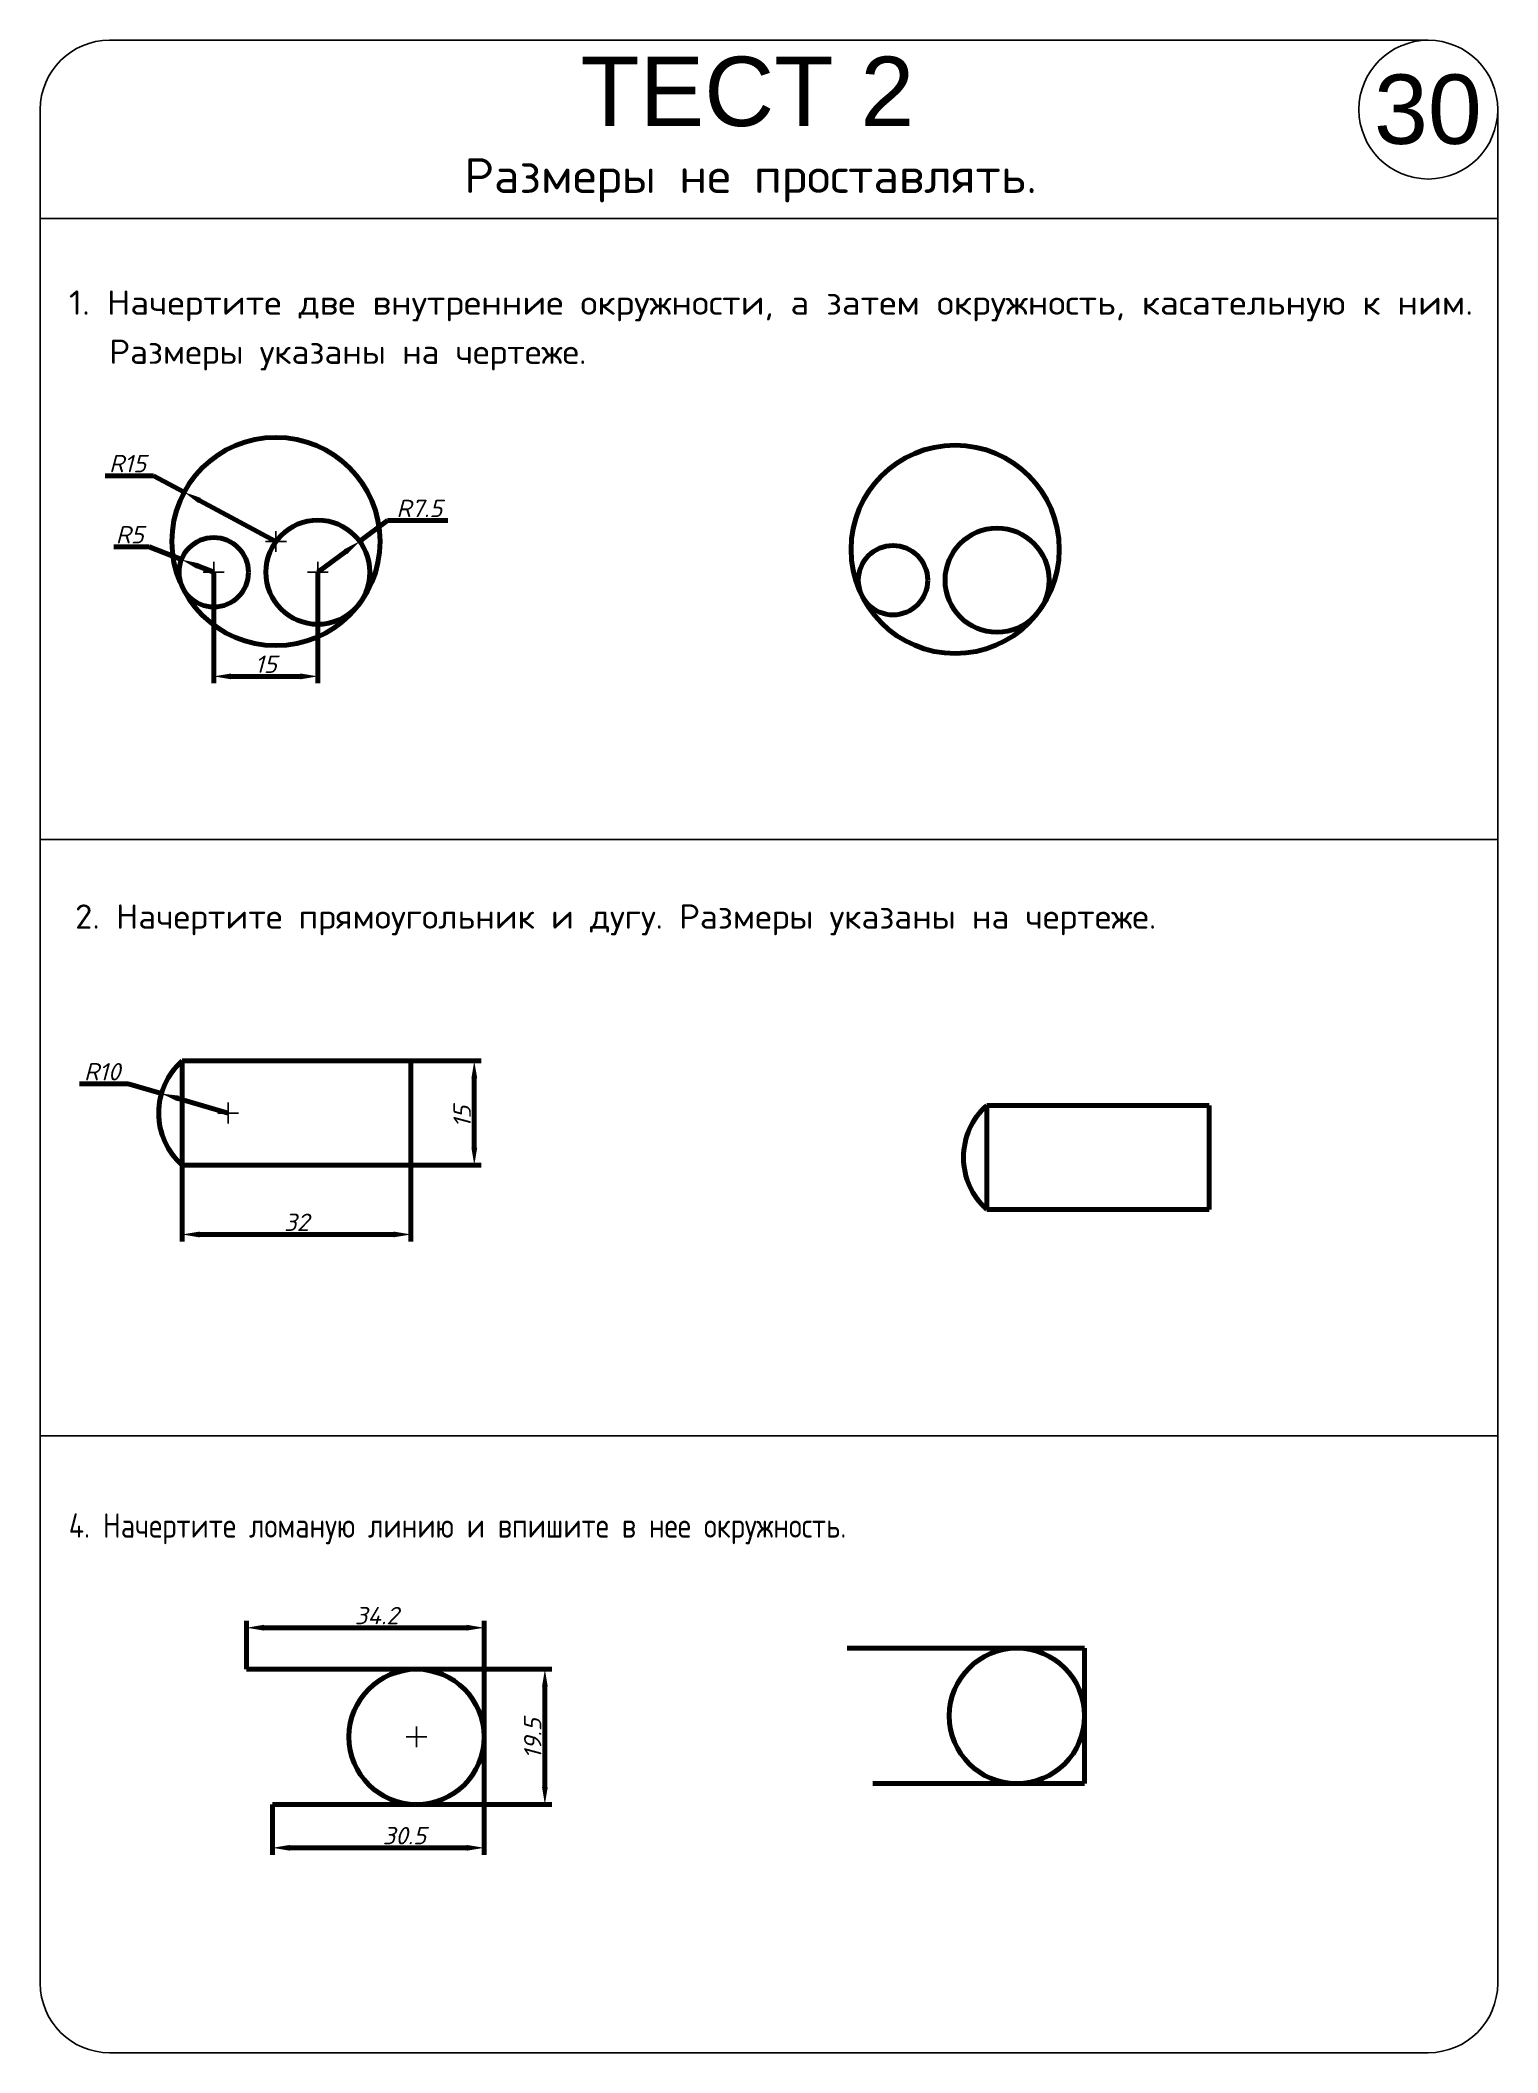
# Model space of a CAD drawing. Extents: x 1 to 211, y 1 to 291.
import ezdxf
from ezdxf.enums import TextEntityAlignment as Align

# ---------------------------------------------------------------- set-up
doc = ezdxf.new("R2010")
doc.units = 0
doc.layers.get('DEFPOINTS').update_dxf_attribs({"linetype": 'CONTINUOUS'})
doc.layers.add('OSN', color=1, linetype='CONTINUOUS', lineweight=80)
doc.layers.add('КОМАНДА', color=1, linetype='CONTINUOUS', lineweight=80)
doc.layers.add('ЗАДАЧА', color=4, linetype='CONTINUOUS')
doc.layers.add('Комментарии', color=3, linetype='CONTINUOUS')
doc.styles.add('111', font='simplex.shx', dxfattribs={"oblique": 15})
doc.styles.add('2000', font='simplex.shx')
doc.styles.add('Задание', font='arial.ttf')
doc.styles.add('Запросы', font='arial.ttf')
doc.dimstyles.new('razm', dxfattribs={"dimtxt": 2.5, "dimasz": 2.5, "dimexe": 1, "dimexo": 0, "dimgap": 0.5, "dimtad": 1, "dimtoh": 1, "dimdec": 1, "dimdsep": 46, "dimtxsty": '111', "dimcen": 1.5, "dimaunit": 1, "dimadec": 0, "dimazin": 2, "dimtfac": 1, "dimtdec": 1, "dimtmove": 0, "dimatfit": 2, "dimfxl": 1, "dimtolj": 1, "dimtzin": 0, "dimarcsym": 0})

# ---------------------------------------------------------------- blocks, each defined once
blk = doc.blocks.new('*D2')
at = {"layer": 'DEFPOINTS', "color": 0, "transparency": 16777216}
for p in [(25.81, 214.79), (40.81, 214.79), (40.81, 199.79)]:
    blk.add_point(p, dxfattribs=at)
at = {"layer": 'Комментарии', "color": 0, "lineweight": -2, "transparency": 16777216}
for p, q in [((25.81, 214.79), (25.81, 198.79)), ((40.81, 214.79), (40.81, 198.79)), ((28.31, 199.79), (38.31, 199.79))]:
    blk.add_line(p, q, dxfattribs=at)
at = {"layer": 'Комментарии', "color": 0, "transparency": 16777216}
for points in [[(28.31, 200.21), (28.31, 199.37), (25.81, 199.79)], [(38.31, 200.21), (38.31, 199.37), (40.81, 199.79)]]:
    blk.add_solid(points, dxfattribs=at)
at = {"layer": 'Комментарии', "color": 0, "transparency": 16777216, "insert": (33.31, 201.54), "char_height": 2.5, "attachment_point": 5, "style": '111'}
blk.add_mtext('\\A1;15', dxfattribs=at)
blk = doc.blocks.new('*D3')
at = {"layer": 'DEFPOINTS', "color": 0, "transparency": 16777216}
for p in [(21.56, 226.33), (34.77, 219.23)]:
    blk.add_point(p, dxfattribs=at)
at = {"layer": 'Комментарии', "color": 0, "lineweight": -2, "transparency": 16777216}
for p, q in [((17.15, 228.7), (10.15, 228.7)), ((21.56, 226.33), (17.15, 228.7)), ((34.77, 219.23), (23.76, 225.15))]:
    blk.add_line(p, q, dxfattribs=at)
at = {"layer": 'Комментарии', "color": 0, "transparency": 16777216}
blk.add_solid([(23.96, 225.51), (23.56, 224.78), (21.56, 226.33)], dxfattribs=at)
at = {"layer": 'Комментарии', "color": 0, "transparency": 16777216, "insert": (13.4, 230.45), "char_height": 2.5, "attachment_point": 5, "style": '111'}
blk.add_mtext('\\A1;R15', dxfattribs=at)
blk = doc.blocks.new('*D4')
at = {"layer": 'DEFPOINTS', "color": 0, "transparency": 16777216}
for p in [(46.84, 219.26), (40.81, 214.79)]:
    blk.add_point(p, dxfattribs=at)
at = {"layer": 'Комментарии', "color": 0, "lineweight": -2, "transparency": 16777216}
for p, q in [((46.84, 219.26), (50.85, 222.24)), ((50.85, 222.24), (59.52, 222.24)), ((40.81, 214.79), (44.83, 217.77))]:
    blk.add_line(p, q, dxfattribs=at)
at = {"layer": 'Комментарии', "color": 0, "transparency": 16777216}
blk.add_solid([(44.58, 218.1), (45.08, 217.44), (46.84, 219.26)], dxfattribs=at)
at = {"layer": 'Комментарии', "color": 0, "transparency": 16777216, "insert": (55.44, 223.99), "char_height": 2.5, "attachment_point": 5, "style": '111'}
blk.add_mtext('\\A1;R7.5', dxfattribs=at)
blk = doc.blocks.new('*D5')
at = {"layer": 'DEFPOINTS', "color": 0, "transparency": 16777216}
for p in [(21.16, 216.62), (25.81, 214.79)]:
    blk.add_point(p, dxfattribs=at)
at = {"layer": 'Комментарии', "color": 0, "lineweight": -2, "transparency": 16777216}
for p, q in [((16.51, 218.45), (11.41, 218.45)), ((21.16, 216.62), (16.51, 218.45)), ((25.81, 214.79), (23.49, 215.71))]:
    blk.add_line(p, q, dxfattribs=at)
at = {"layer": 'Комментарии', "color": 0, "transparency": 16777216}
blk.add_solid([(23.64, 216.09), (23.33, 215.32), (21.16, 216.62)], dxfattribs=at)
at = {"layer": 'Комментарии', "color": 0, "transparency": 16777216, "insert": (13.71, 220.2), "char_height": 2.5, "attachment_point": 5, "style": '111'}
blk.add_mtext('\\A1;R5', dxfattribs=at)
blk = doc.blocks.new('*D1')
at = {"layer": 'DEFPOINTS', "color": 0, "transparency": 16777216}
for p in [(21.27, 129.37), (54.22, 129.37), (21.27, 119.37)]:
    blk.add_point(p, dxfattribs=at)
at = {"layer": 'Комментарии', "color": 0, "lineweight": -2, "transparency": 16777216}
for p, q in [((21.27, 129.37), (21.27, 118.37)), ((54.22, 129.37), (54.22, 118.37)), ((51.72, 119.37), (23.77, 119.37))]:
    blk.add_line(p, q, dxfattribs=at)
at = {"layer": 'Комментарии', "color": 0, "transparency": 16777216}
for points in [[(23.77, 119.79), (23.77, 118.95), (21.27, 119.37)], [(51.72, 119.79), (51.72, 118.95), (54.22, 119.37)]]:
    blk.add_solid(points, dxfattribs=at)
at = {"layer": 'Комментарии', "color": 0, "transparency": 16777216, "insert": (37.74, 121.12), "char_height": 2.5, "attachment_point": 5, "style": '111'}
blk.add_mtext('\\A1;32', dxfattribs=at)
blk = doc.blocks.new('*D6')
at = {"layer": 'DEFPOINTS', "color": 0, "transparency": 16777216}
for p in [(54.22, 144.37), (63.35, 144.37), (54.22, 129.37)]:
    blk.add_point(p, dxfattribs=at)
at = {"layer": 'Комментарии', "color": 0, "lineweight": -2, "transparency": 16777216}
for p, q in [((54.22, 144.37), (64.35, 144.37)), ((63.35, 131.87), (63.35, 141.87)), ((54.22, 129.37), (64.35, 129.37))]:
    blk.add_line(p, q, dxfattribs=at)
at = {"layer": 'Комментарии', "color": 0, "transparency": 16777216}
for points in [[(62.93, 141.87), (63.77, 141.87), (63.35, 144.37)], [(62.93, 131.87), (63.77, 131.87), (63.35, 129.37)]]:
    blk.add_solid(points, dxfattribs=at)
at = {"layer": 'Комментарии', "color": 0, "transparency": 16777216, "insert": (61.6, 136.34), "char_height": 2.5, "attachment_point": 5, "rotation": 90, "style": '111'}
blk.add_mtext('\\A1;15', dxfattribs=at)
blk = doc.blocks.new('*D7')
at = {"layer": 'DEFPOINTS', "color": 0, "transparency": 16777216}
for p in [(18.28, 139.67), (27.88, 136.87)]:
    blk.add_point(p, dxfattribs=at)
at = {"layer": 'Комментарии', "color": 0, "lineweight": -2, "transparency": 16777216}
for p, q in [((13.48, 141.07), (6.49, 141.07)), ((18.28, 139.67), (13.48, 141.07)), ((27.88, 136.87), (20.68, 138.97))]:
    blk.add_line(p, q, dxfattribs=at)
at = {"layer": 'Комментарии', "color": 0, "transparency": 16777216}
blk.add_solid([(20.8, 139.37), (20.56, 138.57), (18.28, 139.67)], dxfattribs=at)
at = {"layer": 'Комментарии', "color": 0, "transparency": 16777216, "insert": (9.73, 142.82), "char_height": 2.5, "attachment_point": 5, "style": '111'}
blk.add_mtext('\\A1;R10', dxfattribs=at)
blk = doc.blocks.new('*D8')
at = {"layer": 'DEFPOINTS', "color": 0, "transparency": 16777216}
for p in [(30.53, 62.7), (30.53, 56.71), (64.77, 56.71)]:
    blk.add_point(p, dxfattribs=at)
at = {"layer": 'Комментарии', "color": 0, "lineweight": -2, "transparency": 16777216}
for p, q in [((30.53, 56.71), (30.53, 63.7)), ((62.27, 62.7), (33.03, 62.7)), ((64.77, 56.71), (64.77, 63.7))]:
    blk.add_line(p, q, dxfattribs=at)
at = {"layer": 'Комментарии', "color": 0, "transparency": 16777216}
for points in [[(33.03, 63.12), (33.03, 62.29), (30.53, 62.7)], [(62.27, 63.12), (62.27, 62.29), (64.77, 62.7)]]:
    blk.add_solid(points, dxfattribs=at)
at = {"layer": 'Комментарии', "color": 0, "transparency": 16777216, "insert": (49.28, 64.45), "char_height": 2.5, "attachment_point": 5, "style": '111'}
blk.add_mtext('\\A1;34.2', dxfattribs=at)
blk = doc.blocks.new('*D9')
at = {"layer": 'DEFPOINTS', "color": 0, "transparency": 16777216}
for p in [(64.77, 56.71), (73.52, 56.71), (64.77, 37.23)]:
    blk.add_point(p, dxfattribs=at)
at = {"layer": 'Комментарии', "color": 0, "lineweight": -2, "transparency": 16777216}
for p, q in [((64.77, 56.71), (74.52, 56.71)), ((73.52, 39.73), (73.52, 54.21)), ((64.77, 37.23), (74.52, 37.23))]:
    blk.add_line(p, q, dxfattribs=at)
at = {"layer": 'Комментарии', "color": 0, "transparency": 16777216}
for points in [[(73.11, 54.21), (73.94, 54.21), (73.52, 56.71)], [(73.11, 39.73), (73.94, 39.73), (73.52, 37.23)]]:
    blk.add_solid(points, dxfattribs=at)
at = {"layer": 'Комментарии', "color": 0, "transparency": 16777216, "insert": (71.77, 46.72), "char_height": 2.5, "attachment_point": 5, "rotation": 90, "style": '111'}
blk.add_mtext('\\A1;19.5', dxfattribs=at)
blk = doc.blocks.new('*D10')
at = {"layer": 'DEFPOINTS', "color": 0, "transparency": 16777216}
for p in [(34.28, 37.23), (64.77, 37.23), (34.28, 30.99)]:
    blk.add_point(p, dxfattribs=at)
at = {"layer": 'Комментарии', "color": 0, "lineweight": -2, "transparency": 16777216}
for p, q in [((34.28, 37.23), (34.28, 29.99)), ((64.77, 37.23), (64.77, 29.99)), ((62.27, 30.99), (36.78, 30.99))]:
    blk.add_line(p, q, dxfattribs=at)
at = {"layer": 'Комментарии', "color": 0, "transparency": 16777216}
for points in [[(36.78, 31.4), (36.78, 30.57), (34.28, 30.99)], [(62.27, 31.4), (62.27, 30.57), (64.77, 30.99)]]:
    blk.add_solid(points, dxfattribs=at)
at = {"layer": 'Комментарии', "color": 0, "transparency": 16777216, "insert": (53.28, 32.74), "char_height": 2.5, "attachment_point": 5, "style": '111'}
blk.add_mtext('\\A1;30.5', dxfattribs=at)
blk = doc.blocks.new('21')
at = {"layer": 'КОМАНДА'}
for centre, radius in [((34.77, 219.23), 15), ((40.81, 214.79), 7.5), ((25.81, 214.79), 5)]:
    blk.add_circle(centre, radius, dxfattribs=at)
at = {"layer": 'Комментарии'}
for p, q in [((34.77, 217.73), (34.77, 220.73)), ((33.27, 219.23), (36.27, 219.23)), ((34.68, 219.23), (34.86, 219.23)), ((34.77, 219.14), (34.77, 219.32)), ((24.31, 214.79), (27.31, 214.79)), ((25.81, 213.29), (25.81, 216.29)), ((39.31, 214.79), (42.31, 214.79)), ((40.81, 213.29), (40.81, 216.29))]:
    blk.add_line(p, q, dxfattribs=at)
dim = blk.add_radius_dim(center=(34.77, 219.23), mpoint=(21.56, 226.33), dimstyle='razm', override={"dimtmove": 0}, dxfattribs=at)
dim.commit()
dim.dimension.update_dxf_attribs({"geometry": '*D3', "text_midpoint": (13.4, 228.7), "dimtype": 132})
for center, mpoint, picture, middle in [((40.81, 214.79), (46.84, 219.26), '*D4', (55.44, 222.24)), ((25.81, 214.79), (21.16, 216.62), '*D5', (13.71, 218.45))]:
    dim = blk.add_radius_dim(center=center, mpoint=mpoint, dimstyle='razm', dxfattribs=at)
    dim.commit()
    dim.dimension.update_dxf_attribs({"geometry": picture, "text_midpoint": middle, "dimtype": 132})
dim = blk.add_linear_dim(base=(40.81, 199.79), p1=(25.81, 214.79), p2=(40.81, 214.79), dimstyle='razm', dxfattribs=at)
dim.commit()
dim.dimension.update_dxf_attribs({"geometry": '*D2', "text_midpoint": (33.31, 201.54)})
blk = doc.blocks.new('22')
at = {"layer": 'КОМАНДА'}
for p, q in [((54.22, 144.37), (21.27, 144.37)), ((21.27, 144.37), (21.27, 129.37)), ((54.22, 129.37), (54.22, 144.37)), ((21.27, 129.37), (54.22, 129.37))]:
    blk.add_line(p, q, dxfattribs=at)
blk.add_arc((27.88, 136.87), 10, 131.4096, 228.5904, dxfattribs=at)
at = {"layer": 'Комментарии'}
for p, q in [((26.38, 136.87), (29.38, 136.87)), ((27.88, 135.37), (27.88, 138.37))]:
    blk.add_line(p, q, dxfattribs=at)
dim = blk.add_radius_dim(center=(27.88, 136.87), mpoint=(18.28, 139.67), dimstyle='razm', dxfattribs=at)
dim.commit()
dim.dimension.update_dxf_attribs({"geometry": '*D7', "text_midpoint": (9.73, 141.07), "dimtype": 132})
dim = blk.add_linear_dim(base=(63.35, 144.37), p1=(54.22, 129.37), p2=(54.22, 144.37), angle=90, dimstyle='razm', dxfattribs=at)
dim.commit()
dim.dimension.update_dxf_attribs({"geometry": '*D6', "text_midpoint": (63.35, 136.34), "dimtype": 128})
dim = blk.add_linear_dim(base=(21.27, 119.37), p1=(54.22, 129.37), p2=(21.27, 129.37), text='32', dimstyle='razm', dxfattribs=at)
dim.commit()
dim.dimension.update_dxf_attribs({"geometry": '*D1', "text_midpoint": (37.74, 121.12)})
blk = doc.blocks.new('23')
at = {"layer": 'КОМАНДА'}
for p, q in [((30.53, 56.71), (64.77, 56.71)), ((64.77, 56.71), (64.77, 37.23)), ((64.77, 37.23), (34.28, 37.23))]:
    blk.add_line(p, q, dxfattribs=at)
blk.add_circle((55.03, 46.97), 9.74, dxfattribs=at)
at = {"layer": 'Комментарии'}
for p, q in [((53.53, 46.97), (56.53, 46.97)), ((55.03, 45.47), (55.03, 48.47))]:
    blk.add_line(p, q, dxfattribs=at)
for base, p1, p2, picture, middle in [((30.53, 62.7), (64.77, 56.71), (30.53, 56.71), '*D8', (49.28, 62.7)), ((34.28, 30.99), (64.77, 37.23), (34.28, 37.23), '*D10', (53.28, 30.99))]:
    dim = blk.add_linear_dim(base=base, p1=p1, p2=p2, dimstyle='razm', dxfattribs=at)
    dim.commit()
    dim.dimension.update_dxf_attribs({"geometry": picture, "text_midpoint": middle, "dimtype": 128})
dim = blk.add_linear_dim(base=(73.52, 56.71), p1=(64.77, 37.23), p2=(64.77, 56.71), angle=90, dimstyle='razm', dxfattribs=at)
dim.commit()
dim.dimension.update_dxf_attribs({"geometry": '*D9', "text_midpoint": (73.52, 46.72), "dimtype": 128})

msp = doc.modelspace()

# ---------------------------------------------------------------- linework, layer by layer
at = {"layer": 'OSN'}
for p, q in [((169.21, 137.97), (137.21, 137.97)), ((137.21, 137.97), (137.21, 122.97)), ((169.21, 122.97), (169.21, 137.97)), ((137.21, 122.97), (169.21, 122.97)), ((117.08, 59.75), (151.28, 59.75)), ((151.28, 59.75), (151.28, 40.25)), ((151.28, 40.25), (120.78, 40.25))]:
    msp.add_line(p, q, dxfattribs=at)
for centre, radius in [((132.64, 218.09), 15), ((138.68, 213.65), 7.5), ((123.68, 213.65), 5), ((141.53, 50), 9.75)]:
    msp.add_circle(centre, radius, dxfattribs=at)
msp.add_arc((143.83, 130.47), 10, 131.4096, 228.5904, dxfattribs=at)
at = {"layer": 'ЗАДАЧА'}
for p, q in [((200.81, 291.46), (10.81, 291.46)), ((0.81, 281.46), (0.81, 11.46)), ((210.81, 11.46), (210.81, 281.46)), ((0.81, 265.77), (210.81, 265.77)), ((0.81, 176.26), (210.81, 176.26)), ((0.81, 90.33), (210.81, 90.33)), ((10.81, 1.46), (200.81, 1.46))]:
    msp.add_line(p, q, dxfattribs=at)
msp.add_circle((200.81, 281.46), 10, dxfattribs=at)
for centre, start, end in [((10.81, 281.46), 90, 180), ((10.81, 11.46), 180, 270), ((200.81, 11.46), 270, 0)]:
    msp.add_arc(centre, 10, start, end, dxfattribs=at)

# ---------------------------------------------------------------- block references
at = {"layer": 'OSN'}
for name in ['21', '22', '23']:
    msp.add_blockref(name, (0, 0), dxfattribs=at)

# ---------------------------------------------------------------- texts
at = {"layer": 'ЗАДАЧА'}
for s, height, style, p in [('ТЕСТ 2', 10, 'Запросы', (78.63, 279.09)), ('30', 10, 'Задание', (192.98, 276.52)), ('Размеры не проставлять.', 5, '2000', (61.9, 269.45)), ('Размеры указаны на чертеже. ', 3.5, '2000', (10.75, 244.82)), ('2. Начертите прямоугольник и дугу. Размеры указаны на чертеже.', 3.5, '2000', (5.83, 163.43))]:
    msp.add_text(s, height=height, dxfattribs=dict(at, style=style)).set_placement(p)
at = {"layer": 'ЗАДАЧА', "style": '2000', "width": 0.829218}
msp.add_text('1. Начертите две внутренние окружности, а затем окружность, касательную к ним.', height=3.5, dxfattribs=at).set_placement((4.93, 251.9), (207.26, 251.9), align=Align.FIT)
at = {"layer": 'ЗАДАЧА', "style": '2000', "width": 0.8}
msp.add_text('4. Начертите ломаную линию и впишите в нее окружность.', height=3.5, dxfattribs=at).set_placement((4.93, 75.68))

doc.saveas('drawing.dxf')
